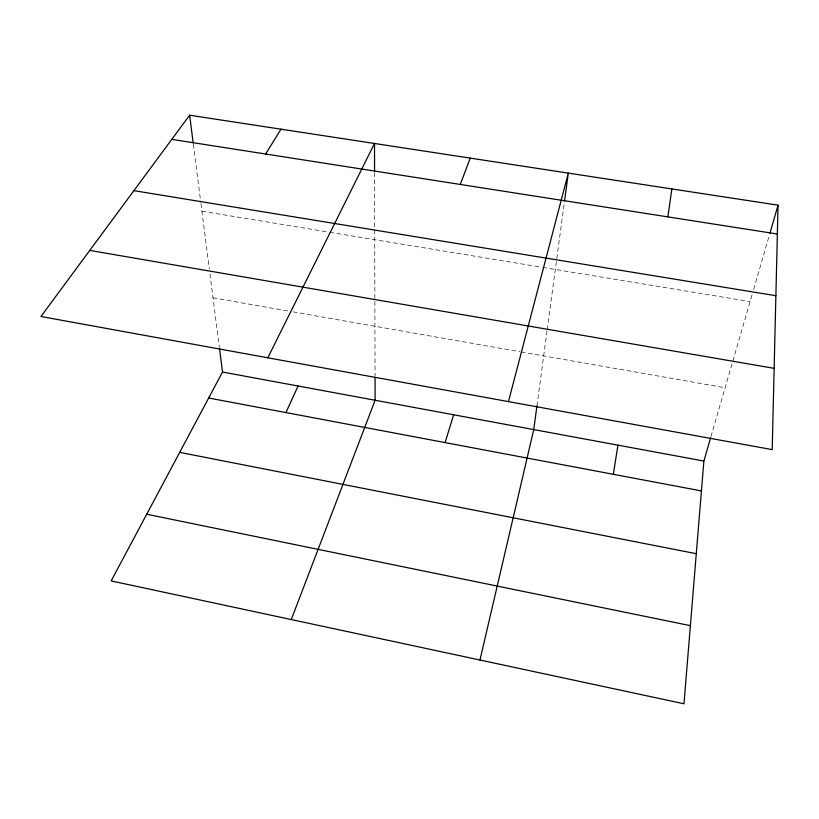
<?xml version="1.0" encoding="UTF-8"?>
<svg xmlns="http://www.w3.org/2000/svg" width="819" height="819" viewBox="0 0 819 819"><rect width="100%" height="100%" fill="white"/><g stroke="black" fill="none" stroke-linecap="round" stroke-linejoin="round"><path stroke-width="0.61" stroke-dasharray="4.09 3.07" d="M536.936 405.855L547.051 330.845M547.215 329.596L564.383 202.273M710.953 436.619L752.221 294.256M753.644 289.373L769.563 234.459M201.924 211.2L328.562 232.084M329.811 232.289L541.564 267.199M542.813 267.403L750.102 301.587M213.012 297.809L289.394 311.23M293.151 311.885L519.85 351.72M521.109 351.935L725.112 387.776M193.345 144.267L200.788 202.365M200.952 203.624L209.316 268.939M209.961 273.966L219.297 346.877M374.57 172.594L375.051 376.013"/><path stroke-width="1.23" d="M778.05 205.17L772.204 449.621L40.95 316.503L189.629 115.213L778.05 205.17L769.911 233.241M710.605 437.837L703.879 461.046L683.978 703.787L111.159 580.917L222.522 372.041L219.461 348.136M536.936 405.855L533.742 429.586L479.954 660.022M564.547 201.003L568.314 173.106L508.445 401.607M667.874 216.892L671.856 188.933M613.339 474.303L617.935 445.147M445.096 442.588L453.644 414.772M460.268 184.439L470.249 158.118M291.277 619.543L375.112 400.256L375.051 377.293M285.923 412.581L298.085 386.005M267.793 357.801L374.498 143.479L374.57 171.335M265.653 154.013L280.989 129.187M171.806 139.353L777.364 234.009M133.917 190.653L775.88 295.72M89.773 250.409L774.15 368.355M222.522 372.041L703.879 461.046M208.671 398.014L701.433 490.919M179.699 452.364L696.283 553.705M146.714 514.23L690.386 625.665M189.629 115.213L193.192 142.997"/></g></svg>
